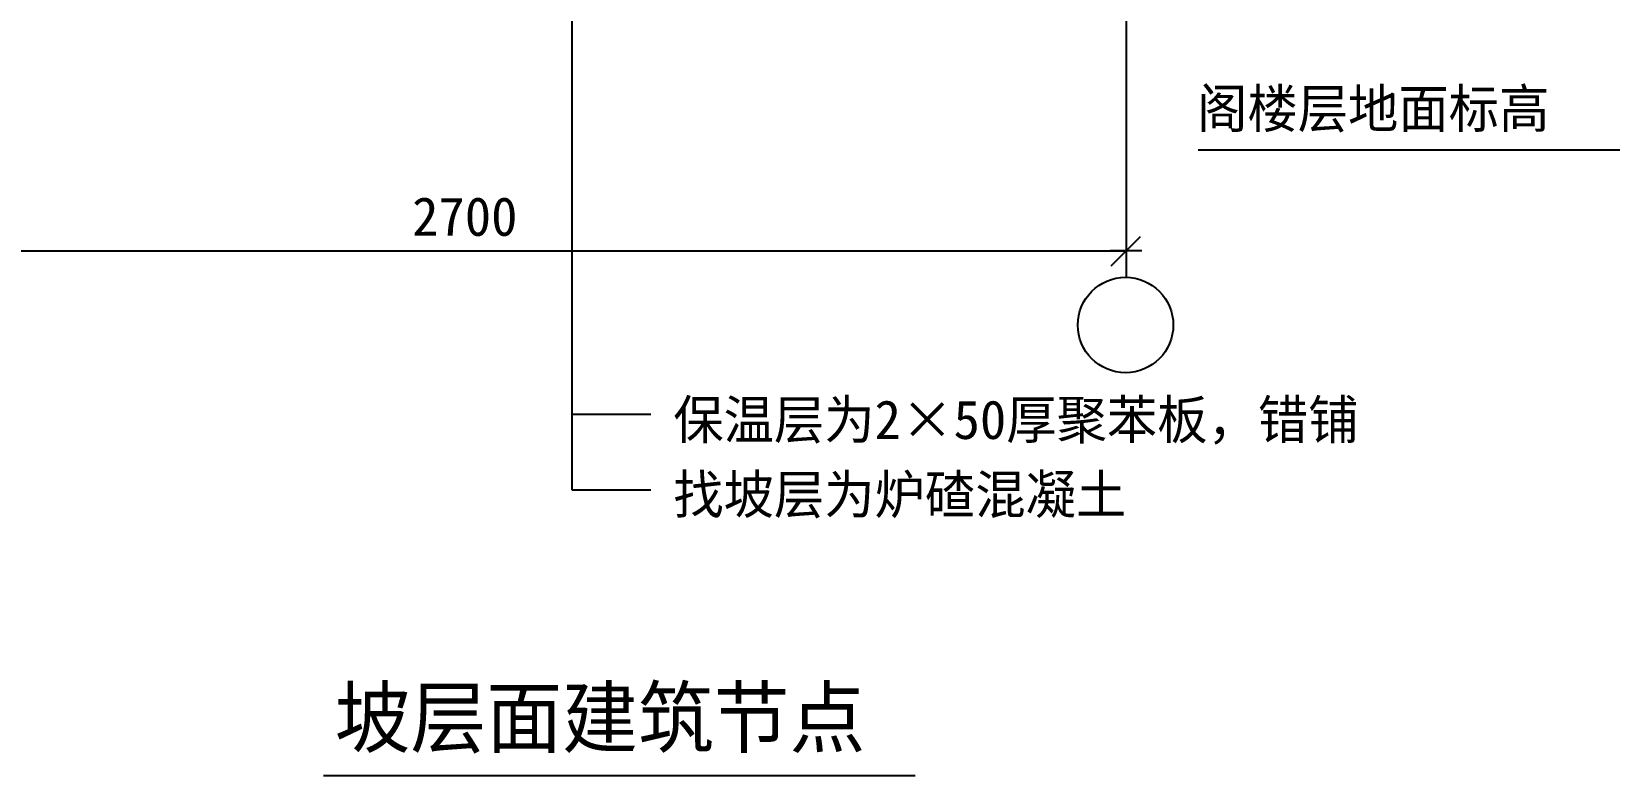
# Model space of a CAD drawing. Header units: metres. Extents: x 639 to 9791, y -512 to 5820.
# Drawn here: x 3541 to 6720, y -512 to 987 of the extents above; entities that cross this region are included whole.
import ezdxf

# ---------------------------------------------------------------- set-up
doc = ezdxf.new("R2010")
doc.units = ezdxf.units.M
for name, color, linetype in [('A-AXI', 3, 'Continuous'), ('PUB_DIM', 3, 'Continuous'), ('S_DOTE', 7, 'Continuous')]:
    doc.layers.add(name, color=color, linetype=linetype)

# ---------------------------------------------------------------- blocks, each defined once
blk = doc.blocks.new('_DIMX')
blk.add_line((160.47, 0), (-160.47, 0))
at = {"color": 5}
blk.add_lwpolyline([(-151.28, -151.28), (146.11, 146.11)], dxfattribs=at)

msp = doc.modelspace()

# ---------------------------------------------------------------- linework, layer by layer
for p, q in [((5891.31, 748.56), (6740.71, 748.56)), ((4629.06, 215.98), (4788.28, 215.98)), ((4629.06, 63.11), (4788.28, 63.11)), ((4129.32, -512.39), (5321.37, -512.39))]:
    msp.add_line(p, q)
msp.add_circle((5745.06, 395.64), 96.18)
at = {"layer": 'A-AXI'}
msp.add_line((4629.06, 1725.88), (4629.06, 63.11), dxfattribs=at)
at = {"layer": 'PUB_DIM'}
for p, q in [((5746.01, 676.72), (5746.01, 495.19)), ((3046.2, 545.19), (5745.81, 545.19))]:
    msp.add_line(p, q, dxfattribs=at)
at = {"layer": 'S_DOTE'}
msp.add_line((5746.01, 1398.43), (5746.01, 491.82), dxfattribs=at)

# ---------------------------------------------------------------- block references
at = {"layer": 'PUB_DIM', "xscale": 0.2, "yscale": 0.2, "zscale": 0.2}
msp.add_blockref('_DIMX', (5746.01, 545.19), dxfattribs=at)

# ---------------------------------------------------------------- texts
for s, height, p in [('阁楼层地面标高', 78, (5889.12, 793.04)), ('2700', 78, (4307.56, 575.53)), ('保温层为2×50厚聚苯板，错铺', 78, (4833.78, 165.91)), ('找坡层为炉碴混凝土', 78, (4833.78, 15.14)), ('坡层面建筑节点', 117.5, (4151.52, -454.3))]:
    msp.add_text(s, height=height).set_placement(p)

doc.saveas('drawing.dxf')
